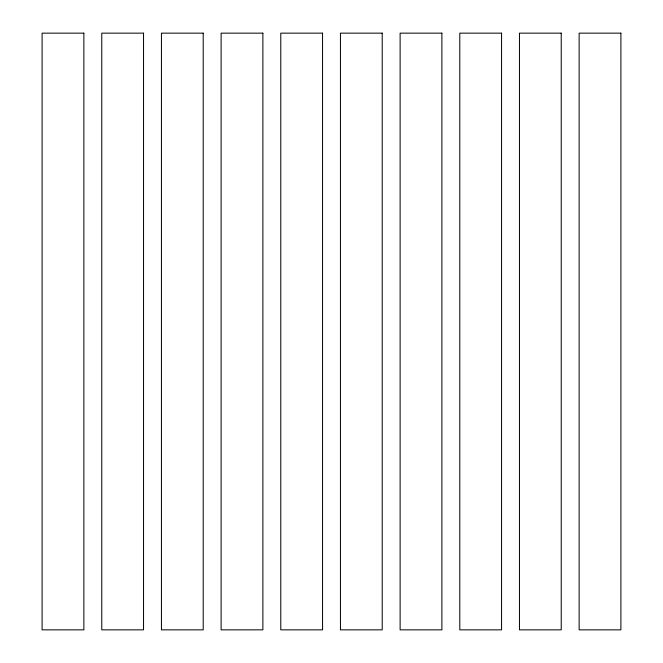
<?xml version="1.0" encoding="UTF-8"?>
<svg xmlns="http://www.w3.org/2000/svg" width="663" height="663" viewBox="0 0 663 663"><rect width="100%" height="100%" fill="white"/><g stroke="black" fill="none" stroke-linecap="round" stroke-linejoin="round"><path stroke-width="0.99" d="M83.87 33.15L42.1 33.15L42.1 629.85L83.87 629.85L83.87 33.15M143.539 33.15L101.77 33.15L101.77 629.85L143.539 629.85L143.539 33.15M203.209 33.15L161.441 33.15L161.441 629.85L203.209 629.85L203.209 33.15M262.88 33.15L221.111 33.15L221.111 629.85L262.88 629.85L262.88 33.15M322.549 33.15L280.781 33.15L280.781 629.85L322.549 629.85L322.549 33.15M382.219 33.15L340.45 33.15L340.45 629.85L382.219 629.85L382.219 33.15M441.89 33.15L400.12 33.15L400.12 629.85L441.89 629.85L441.89 33.15M501.56 33.15L459.79 33.15L459.79 629.85L501.56 629.85L501.56 33.15M561.23 33.15L519.46 33.15L519.46 629.85L561.23 629.85L561.23 33.15M620.899 33.15L579.13 33.15L579.13 629.85L620.899 629.85L620.899 33.15"/></g></svg>
